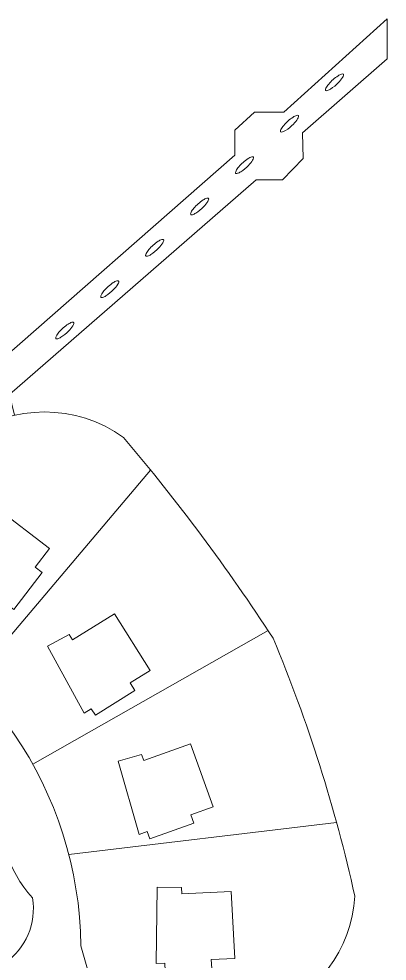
# Model space of a CAD drawing. Header units: inches. Extents: x 36 to 71.8, y 17.4 to 61.8.
# Drawn here: x 63.91 to 71.44, y 32.22 to 51.51 of the extents above; entities that cross this region are included whole.
import ezdxf

# ---------------------------------------------------------------- set-up
doc = ezdxf.new("R2010")
doc.units = ezdxf.units.IN
doc.header["$MEASUREMENT"] = 0
doc.layers.add('00_SOURCE_FROZEN', color=7, linetype='CONTINUOUS', lineweight=18)
doc.layers.add('20_NEW_PLANTING', color=7, linetype='CONTINUOUS', lineweight=13)

msp = doc.modelspace()

# ---------------------------------------------------------------- linework, layer by layer
at = {"layer": '00_SOURCE_FROZEN'}
for points in [[(63.257, 44.272), (68.329, 48.719), (68.329, 49.231), (68.73, 49.6), (69.33, 49.6), (71.442, 51.512), (71.442, 50.696), (69.711, 49.177), (69.725, 48.651), (69.304, 48.218), (68.761, 48.218), (63.72, 43.82), (63.817, 43.397)], [(66.604, 42.276), (62.941, 37.945)], [(69.006, 38.995), (64.196, 36.253)], [(70.407, 35.063), (64.93, 34.409)], [(65.18, 32.538), (65.591, 31.078)]]:
    msp.add_lwpolyline(points, dxfattribs=at)
for points in [[(60.29, 39.74, -0.089338), (62.813, 42.944, -0.322066), (66.051, 42.944, -0.030946), (69.111, 38.833, -0.044664), (70.78, 33.554, -0.301674), (68.967, 31.144, -0.082145), (65.591, 31.078)], [(60.29, 39.74, -0.300089), (65.18, 32.538)], [(59.998, 35.322), (60.235, 35.059), (61.831, 36.816), (61.933, 37.418, -0.214593), (63.522, 35.602, 0.212382), (64.188, 33.517, -0.642649), (62.166, 32.15, 0.132984), (51.615, 31.858, -0.471407), (50.913, 32.245)]]:
    msp.add_lwpolyline(points, format="xyb", dxfattribs=at)
for points in [[(62.827, 40.702), (63.445, 41.502), (64.534, 40.672), (64.241, 40.288), (64.384, 40.18), (63.804, 39.42), (63.677, 39.516), (63.571, 39.377), (62.394, 40.407), (62.722, 40.782)], [(65.006, 38.799), (65.865, 39.334), (66.595, 38.175), (66.187, 37.918), (66.283, 37.767), (65.474, 37.257), (65.389, 37.391), (65.242, 37.298), (64.498, 38.674), (64.936, 38.911)], [(66.464, 36.332), (67.417, 36.67), (67.882, 35.382), (67.428, 35.218), (67.489, 35.05), (66.59, 34.725), (66.536, 34.875), (66.372, 34.816), (65.94, 36.319), (66.419, 36.457)], [(67.244, 33.6), (68.254, 33.648), (68.327, 32.28), (67.845, 32.255), (67.855, 32.076), (66.9, 32.025), (66.892, 32.184), (66.717, 32.175), (66.739, 33.739), (67.237, 33.732)]]:
    msp.add_lwpolyline(points, close=True, dxfattribs=at)
at = {"layer": '20_NEW_PLANTING'}
for points in [[(70.546, 50.38, -0.228436), (70.549, 50.359, -0.088), (70.529, 50.312, -0.05603), (70.445, 50.206, -0.06179), (70.284, 50.075, -0.065789), (70.219, 50.044, -0.153337), (70.189, 50.043, -0.32227), (70.18, 50.058, -0.110445), (70.19, 50.094, -0.061607), (70.246, 50.177, -0.073152), (70.437, 50.346, -0.069744), (70.51, 50.382, -0.153337), (70.54, 50.383, -0.112396)], [(69.626, 49.533, -0.228436), (69.63, 49.513, -0.088), (69.61, 49.465, -0.05603), (69.526, 49.359, -0.06179), (69.365, 49.228, -0.065789), (69.3, 49.197, -0.153337), (69.27, 49.196, -0.32227), (69.26, 49.211, -0.110445), (69.27, 49.247, -0.061607), (69.326, 49.33, -0.073152), (69.517, 49.499, -0.069744), (69.591, 49.535, -0.153337), (69.621, 49.536, -0.112396)], [(68.707, 48.686, -0.228436), (68.71, 48.666, -0.088), (68.691, 48.618, -0.05603), (68.606, 48.512, -0.06179), (68.446, 48.381, -0.065789), (68.381, 48.35, -0.153337), (68.35, 48.349, -0.32227), (68.341, 48.365, -0.110445), (68.351, 48.4, -0.061607), (68.407, 48.483, -0.073152), (68.598, 48.652, -0.069744), (68.672, 48.688, -0.153337), (68.702, 48.689, -0.112396)], [(67.788, 47.839, -0.228436), (67.791, 47.819, -0.088), (67.771, 47.771, -0.05603), (67.687, 47.666, -0.06179), (67.526, 47.534, -0.065789), (67.461, 47.503, -0.153337), (67.431, 47.502, -0.32227), (67.422, 47.518, -0.110445), (67.431, 47.553, -0.061607), (67.488, 47.636, -0.073152), (67.679, 47.806, -0.069744), (67.752, 47.841, -0.153337), (67.782, 47.843, -0.112396)], [(66.868, 46.992, -0.228436), (66.872, 46.972, -0.088), (66.852, 46.925, -0.05603), (66.768, 46.819, -0.06179), (66.607, 46.687, -0.065789), (66.542, 46.657, -0.153337), (66.512, 46.655, -0.32227), (66.502, 46.671, -0.110445), (66.512, 46.706, -0.061607), (66.568, 46.789, -0.073152), (66.759, 46.959, -0.069744), (66.833, 46.994, -0.153337), (66.863, 46.996, -0.112396)], [(65.949, 46.145, -0.228436), (65.952, 46.125, -0.088), (65.932, 46.078, -0.05603), (65.848, 45.972, -0.06179), (65.687, 45.84, -0.065789), (65.622, 45.81, -0.153337), (65.592, 45.808, -0.32227), (65.583, 45.824, -0.110445), (65.593, 45.859, -0.061607), (65.649, 45.943, -0.073152), (65.84, 46.112, -0.069744), (65.913, 46.148, -0.153337), (65.943, 46.149, -0.112396)], [(65.029, 45.298, -0.228436), (65.033, 45.278, -0.088), (65.013, 45.231, -0.05603), (64.929, 45.125, -0.06179), (64.768, 44.993, -0.065789), (64.703, 44.963, -0.153337), (64.673, 44.962, -0.32227), (64.663, 44.977, -0.110445), (64.673, 45.013, -0.061607), (64.729, 45.096, -0.073152), (64.92, 45.265, -0.069744), (64.994, 45.301, -0.153337), (65.024, 45.302, -0.112396)]]:
    msp.add_lwpolyline(points, format="xyb", close=True, dxfattribs=at)

doc.saveas('drawing.dxf')
